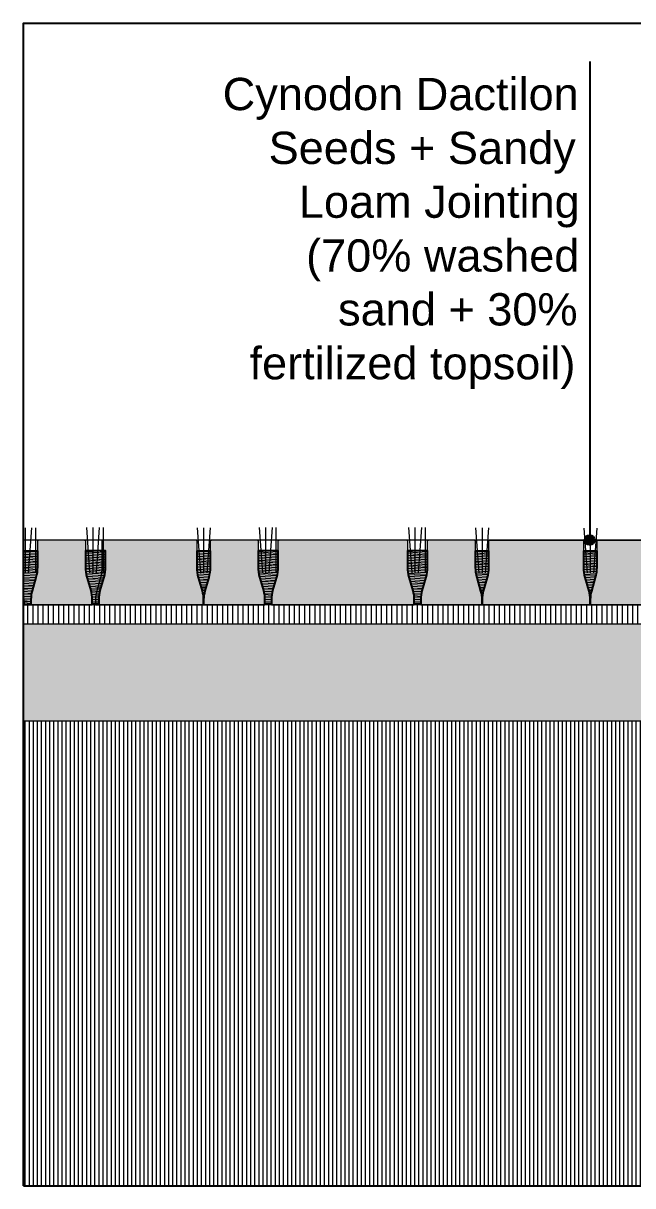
# Model space of a CAD drawing. Header units: metres. Extents: x -325 to 301, y -147 to 149.
# Drawn here: x 211.549 to 212.492, y 125.092 to 126.892 of the extents above; entities that cross this region are included whole.
import ezdxf

# ---------------------------------------------------------------- set-up
doc = ezdxf.new("R2010")
doc.units = ezdxf.units.M
doc.layers.add('-aux', color=50, linetype='Continuous', plot=False)
doc.layers.add('0-TX-1_25', color=7, linetype='Continuous', true_color=0x3f4f7f)
for name, color, linetype, lineweight, true_color in [('03-TR-Paviment_05_Open Joint Precast Pavements', 7, 'Continuous', 5, 0xb3b3b3), ('3- TR terra vegetal', 7, 'Continuous', 0, 0xbea68e), ('3-TR sorra granitica', 7, 'Continuous', 0, 0xf2dac9)]:
    doc.layers.add(name, color=color, linetype=linetype, lineweight=lineweight, true_color=true_color)
for name, color, linetype, lineweight in [('1-CM', 7, 'Continuous', 0), ('1-L-GESPA', 64, 'Continuous', 0), ('2-L-secció', 1, 'Continuous', 0), ('3-TR Seleccionat', 44, 'Continuous', 0), ('3-TR Tot-u', 37, 'Continuous', 0)]:
    doc.layers.add(name, color=color, linetype=linetype, lineweight=lineweight)
doc.styles.get("Standard").update_dxf_attribs({"font": 'arial.ttf'})
pattern_1 = [(356.7506083412253, (221.7420092069575, 119.2865347294645), (0.0001417054676983827, 0.002495980681099989), [])]

# ---------------------------------------------------------------- blocks, each defined once
blk = doc.blocks.new('POINT')
at = {"layer": '0-TX-1_25'}
h = blk.add_hatch(dxfattribs=at)
h.set_pattern_fill('ANGLE', color=256)
h.set_pattern_definition([(0, (-83.74681484067048, -12.72584030761209), (0, 6.985), [5.08, -1.905]), (90, (-83.74681484067048, -12.72584030761209), (-6.985, 4.277078946022131e-16), [5.08, -1.905])])
edge = h.paths.add_edge_path()
edge.add_arc((0, 0), 0.0075, 0, 360)
h = blk.add_hatch(color=256, dxfattribs=at)
h.dxf.hatch_style = 1
edge = h.paths.add_edge_path()
edge.add_arc((0, 0), 0.0075, 0, 360)
blk.add_circle((0, 0), 0.0075, dxfattribs=at)

msp = doc.modelspace()

# ---------------------------------------------------------------- hatches: boundary and pattern name
at = {"layer": '03-TR-Paviment_05_Open Joint Precast Pavements'}
h = msp.add_hatch(color=256, dxfattribs=at)
h.dxf.hatch_style = 1
edge = h.paths.add_edge_path()
edge.add_line((211.6553626250965, 125.9917005643091), (211.6553651783398, 125.9998963432902))
edge.add_arc((211.6069476200008, 125.9999114279452), 0.04841756068889153, 359.9821493056157, 375.981168431997)
edge.add_line((211.6534939503535, 126.0132418185531), (211.6475537727472, 126.0339834060168))
edge.add_arc((211.7024898472264, 126.0497165278136), 0.05714458330114294, 179.9821441981121, 195.9811633243898, ccw=False)
edge.add_line((211.6453452667002, 126.049734336496), (211.6453580792549, 126.0908596107743))
edge.add_line((211.6453580792549, 126.0908596107743), (211.6445608747187, 126.0908598607178))
edge.add_line((211.6445608747187, 126.0908598607178), (211.6445611383668, 126.0917039354995))
edge.add_line((211.6445611383668, 126.0917039354995), (211.5712633470217, 126.0917267738152))
edge.add_line((211.5712633470217, 126.0917267738152), (211.5712630842294, 126.0908826971349))
edge.add_line((211.5712630842294, 126.0908826971349), (211.5704658788374, 126.090882948977))
edge.add_line((211.5704658788374, 126.090882948977), (211.5704530649056, 126.0497576752201))
edge.add_arc((211.5133084688497, 126.0497754803022), 0.05714459882975486, 343.9831286865562, 359.98214781283787, ccw=False)
edge.add_line((211.5682347423594, 126.0340081199094), (211.5622816409422, 126.0132702355))
edge.add_arc((211.6088196520975, 125.9999108454202), 0.04841755658435486, 163.9831303516005, 179.9821494779868)
edge.add_line((211.5604020978629, 125.9999259299282), (211.5603995437639, 125.9917301528456))
edge.add_line((211.5603995437639, 125.9917301528456), (211.6553626250965, 125.9917005643091))
h = msp.add_hatch(color=256, dxfattribs=at)
h.dxf.hatch_style = 1
edge = h.paths.add_edge_path()
edge.add_line((211.8278537780298, 125.9916468197025), (211.8278563316916, 125.9998425975018))
edge.add_arc((211.779438768489, 125.9998576881422), 0.04841756555430779, 359.9821422244315, 375.981161350826)
edge.add_line((211.8259851051666, 126.013188074337), (211.8200449279694, 126.0339296603862))
edge.add_arc((211.8749810104404, 126.0496627863427), 0.0571445921292458, 179.982146001647, 195.9811651279327, ccw=False)
edge.add_line((211.8178364210855, 126.0496805932291), (211.817849233556, 126.0908058654137))
edge.add_line((211.817849233556, 126.0908058654137), (211.8170520275865, 126.0908061144828))
edge.add_line((211.8170520275865, 126.0908061144828), (211.8170522922025, 126.0916501901576))
edge.add_line((211.8170522922025, 126.0916501901576), (211.6712264271465, 126.09169562828))
edge.add_line((211.6712264271465, 126.09169562828), (211.6712261661405, 126.0908515496637))
edge.add_line((211.6712261661405, 126.0908515496637), (211.6704289593901, 126.0908518024925))
edge.add_line((211.6704289593901, 126.0908518024925), (211.6704161472633, 126.0497265272649))
edge.add_arc((211.6132715618624, 126.0497443350914), 0.05714458817556748, 343.9831259315695, 359.982145057848, ccw=False)
edge.add_line((211.6681978243734, 126.0339769749972), (211.6622447228813, 126.0132390887267))
edge.add_arc((211.7087827243847, 125.9998796970004), 0.04841754776142099, 163.983125327289, 179.9821444536792)
edge.add_line((211.6603651789744, 125.9998947857514), (211.6603626243821, 125.9916990079896))
edge.add_line((211.6603626243821, 125.9916990079896), (211.8278537780298, 125.9916468197025))
h = msp.add_hatch(color=256, dxfattribs=at)
h.dxf.hatch_style = 1
edge = h.paths.add_edge_path()
edge.add_line((211.9228168595096, 125.9916172232374), (211.9228194127529, 125.9998130022186))
edge.add_arc((211.874401854414, 125.9998280868737), 0.04841756068874946, 359.9821493054811, 375.9811684318723)
edge.add_line((211.9209481847666, 126.0131584774815), (211.9150080071603, 126.0339000649452))
edge.add_arc((211.9699440816395, 126.0496331867419), 0.05714458330111562, 179.982144198112, 195.9811633243977, ccw=False)
edge.add_line((211.9127995011134, 126.0496509954243), (211.912812313668, 126.0907762697027))
edge.add_line((211.912812313668, 126.0907762697027), (211.9120151091318, 126.0907765196462))
edge.add_line((211.9120151091318, 126.0907765196462), (211.9120153727799, 126.0916205944279))
edge.add_line((211.9120153727799, 126.0916205944279), (211.8387175814348, 126.0916434327435))
edge.add_line((211.8387175814348, 126.0916434327435), (211.8387173186425, 126.0907993560633))
edge.add_line((211.8387173186425, 126.0907993560633), (211.8379201132505, 126.0907996079054))
edge.add_line((211.8379201132505, 126.0907996079054), (211.8379072993187, 126.0496743341484))
edge.add_arc((211.7807627032627, 126.0496921392306), 0.057144598829897, 343.9831286864781, 359.9821478127524, ccw=False)
edge.add_line((211.8356889767725, 126.0339247788377), (211.8297358753553, 126.0131868944283))
edge.add_arc((211.8762738865106, 125.9998275043485), 0.04841755658435486, 163.9831303516005, 179.9821494779868)
edge.add_line((211.827856332276, 125.9998425888566), (211.827853778177, 125.9916468117739))
edge.add_line((211.827853778177, 125.9916468117739), (211.9228168595096, 125.9916172232374))
h = msp.add_hatch(color=256, dxfattribs=at)
h.dxf.hatch_style = 1
edge = h.paths.add_edge_path()
edge.add_line((212.1540535866548, 125.9915451629546), (212.1540561422338, 125.9997409420749))
edge.add_arc((212.1056385883094, 125.9997560276279), 0.0484175562745127, 359.9821482411747, 375.9811673675684)
edge.add_line((212.152184914666, 126.0130864161558), (212.1462447347333, 126.0338280037131))
edge.add_arc((212.2011808157056, 126.0495611278388), 0.05714459018448236, 179.982144650628, 195.9811637769137, ccw=False)
edge.add_line((212.1440362282959, 126.0495789360721), (212.1440490426649, 126.0907042091123))
edge.add_line((212.1440490426649, 126.0907042091123), (212.143251837626, 126.090704458144))
edge.add_line((212.143251837626, 126.090704458144), (212.1432521013396, 126.0915485345542))
edge.add_line((212.1432521013396, 126.0915485345542), (211.9436806604054, 126.0916107199546))
edge.add_line((211.9436806604054, 126.0916107199546), (211.9436803993901, 126.0907666411057))
edge.add_line((211.9436803993901, 126.0907666411057), (211.9428831925649, 126.0907668920734))
edge.add_line((211.9428831925649, 126.0907668920734), (211.942870379545, 126.0496416178137))
edge.add_arc((211.8857257928115, 126.0496594221445), 0.05714458950708686, 343.98312943690286, 359.9821485631842, ccw=False)
edge.add_line((211.9406520575669, 126.0338920650434), (211.9346989547444, 126.0131541804575))
edge.add_arc((211.9812369626076, 125.9997947909762), 0.04841755325482445, 163.9831299573713, 179.9821490837537)
edge.add_line((211.9328194117027, 125.9998098758163), (211.9328168580128, 125.9916140973191))
edge.add_line((211.9328168580128, 125.9916140973191), (212.1540535866548, 125.9915451629546))
h = msp.add_hatch(color=256, dxfattribs=at)
h.dxf.hatch_style = 1
edge = h.paths.add_edge_path()
edge.add_line((212.2590166645944, 125.9915124592949), (212.259019219652, 125.999708237038))
edge.add_arc((212.2106016563004, 125.9997233175028), 0.04841756570020921, 359.9821542659918, 375.9811733923847)
edge.add_line((212.2571479903166, 126.0130537135202), (212.2512078135848, 126.0337952995507))
edge.add_arc((212.3061438930584, 126.0495284218456), 0.05714458823963696, 179.9821432996373, 195.9811624259182, ccw=False)
edge.add_line((212.248999307594, 126.0495462314257), (212.2490121209763, 126.0906715031075))
edge.add_line((212.2490121209763, 126.0906715031075), (212.2482149154814, 126.0906717523905))
edge.add_line((212.2482149154814, 126.0906717523905), (212.2482151787391, 126.0915158290521))
edge.add_line((212.2482151787391, 126.0915158290521), (212.1749173887992, 126.0915386675442))
edge.add_line((212.1749173887992, 126.0915386675442), (212.174917124611, 126.0906945909201))
edge.add_line((212.174917124611, 126.0906945909201), (212.1741199192004, 126.0906948422969))
edge.add_line((212.1741199192004, 126.0906948422969), (212.1741071070736, 126.0495695670693))
edge.add_arc((212.1169625255025, 126.0495873786406), 0.05714458434693787, 343.9831221755841, 359.98214130187034, ccw=False)
edge.add_line((212.1718887832998, 126.0338200160023), (212.165935682245, 126.0130821290151))
edge.add_arc((212.2124736867414, 125.9997227350443), 0.04841755125746953, 163.9831237516458, 179.9821428780356)
edge.add_line((212.1640561378354, 125.9997378251279), (212.1640535860348, 125.9915420472539))
edge.add_line((212.1640535860348, 125.9915420472539), (212.2590166645944, 125.9915124592949))
h = msp.add_hatch(color=256, dxfattribs=at)
h.dxf.hatch_style = 1
edge = h.paths.add_edge_path()
edge.add_line((212.4265078182328, 125.9914602707751), (212.4265103719226, 125.9996560492723))
edge.add_arc((212.3780928111891, 125.9996711394639), 0.04841756308506046, 359.9821427545574, 375.9811618809488)
edge.add_line((212.4246391453696, 126.0130015254096), (212.4186989677071, 126.0337431114775))
edge.add_arc((212.473635052009, 126.0494762359355), 0.05714459347681695, 179.9821440517398, 195.98116317802, ccw=False)
edge.add_line((212.4164904613072, 126.0494940447671), (212.416503273303, 126.0906193167377))
edge.add_line((212.416503273303, 126.0906193167377), (212.4157060677801, 126.0906195653228))
edge.add_line((212.4157060677801, 126.0906195653228), (212.4157063319496, 126.0914636414816))
edge.add_line((212.4157063319496, 126.0914636414816), (212.2698804668842, 126.0915090793713))
edge.add_line((212.2698804668842, 126.0915090793713), (212.2698802054315, 126.090665001239))
edge.add_line((212.2698802054315, 126.090665001239), (212.2690830000677, 126.090665253779))
edge.add_line((212.2690830000677, 126.090665253779), (212.2690701870197, 126.0495399788215))
edge.add_arc((212.2119256009526, 126.0495577849001), 0.0571445888412845, 343.9831276842831, 359.9821468105588, ccw=False)
edge.add_line((212.2668518645857, 126.0337904263025), (212.2608987630936, 126.013052540032))
edge.add_arc((212.3074367645971, 125.9996931483057), 0.04841754776144831, 163.9831253272982, 179.9821444536792)
edge.add_line((212.2590192191867, 125.9997082370567), (212.2590166645944, 125.9915124592949))
edge.add_line((212.2590166645944, 125.9915124592949), (212.4265078182328, 125.9914602707751))
h = msp.add_hatch(color=256, dxfattribs=at)
h.dxf.hatch_style = 1
edge = h.paths.add_edge_path()
edge.add_line((212.521470899266, 125.991430674794), (212.5214734529652, 125.9996264535238))
edge.add_arc((212.4730558960477, 125.9996415413214), 0.04841755926835901, 359.9821455861866, 375.9811647125806)
edge.add_line((212.5196022259001, 126.0129719285167), (212.513662047382, 126.0337135164831))
edge.add_arc((212.5685981225276, 126.0494466400276), 0.05714458442293398, 179.9821456988248, 195.9811648251079, ccw=False)
edge.add_line((212.5114535408791, 126.0494644472136), (212.5114663538803, 126.0905897210079))
edge.add_line((212.5114663538803, 126.0905897210079), (212.5106691498, 126.0905899707001))
edge.add_line((212.5106691498, 126.0905899707001), (212.5106694129922, 126.0914340457332))
edge.add_line((212.5106694129922, 126.0914340457332), (212.4373716211725, 126.0914568838348))
edge.add_line((212.4373716211725, 126.0914568838348), (212.4373713588454, 126.0906128071359))
edge.add_line((212.4373713588454, 126.0906128071359), (212.4365741534442, 126.0906130587453))
edge.add_line((212.4365741534442, 126.0906130587453), (212.4365613385911, 126.0494877852585))
edge.add_arc((212.3794167438659, 126.0495055854292), 0.05714459749754887, 343.9831336104306, 359.982152736715, ccw=False)
edge.add_line((212.4343430174501, 126.0337382301243), (212.4283899151117, 126.0130003459849))
edge.add_arc((212.474927926267, 125.9996409559052), 0.04841755658435486, 163.9831303516005, 179.9821494779868)
edge.add_line((212.4265103720325, 125.9996560404132), (212.42650781838, 125.9914602628466))
edge.add_line((212.42650781838, 125.9914602628466), (212.521470899266, 125.991430674794))
at = {"layer": '3- TR terra vegetal'}
h = msp.add_hatch(dxfattribs=at)
h.set_pattern_fill('_USER', color=256, scale=0.002499999999999998, angle=-38.89586389563746, style=0, pattern_type=0)
h.set_pattern_definition(pattern_1)
edge = h.paths.add_edge_path()
edge.add_line((211.5603995437639, 125.9917301528456), (211.5503995461704, 125.9917276216866))
edge.add_line((211.5503995461704, 125.9917276216866), (211.5503974710543, 125.9999234007102))
edge.add_arc((211.5019799166532, 125.9999111529722), 0.04841755595012513, 0.01449357967912636, 16.0135127058265)
edge.add_line((211.5485187098417, 126.013267816206), (211.5489255485531, 126.0340134538325))
edge.add_line((211.5489255485531, 126.0340134538325), (211.5489397154882, 126.0497302402483))
edge.add_line((211.5489397154882, 126.0497302402483), (211.5491008976727, 126.0752336353804))
edge.add_line((211.5491008976727, 126.0752336353804), (211.5704138327641, 126.075325956847))
edge.add_line((211.5704138327641, 126.075325956847), (211.5704203002244, 126.049763338806))
edge.add_arc((211.5132757086757, 126.0497488790804), 0.05714459337810418, -15.984521144846212, 0.014497981466092824, ccw=False)
edge.add_line((211.568210870708, 126.0340125350059), (211.5622694785999, 126.0132712940674))
edge.add_arc((211.608815017818, 125.9999381809124), 0.04841754978837442, 164.0154765505129, 180.0144956767295)
edge.add_line((211.5603974695792, 125.9999259314038), (211.5603995437639, 125.9917301528456))
edge.add_line((211.5603995437639, 125.9917301528456), (211.5503995461704, 125.9917276216866))
h = msp.add_hatch(dxfattribs=at)
h.set_pattern_fill('_USER', color=256, scale=0.002499999999999998, angle=-38.89586389563746, style=0, pattern_type=0)
h.set_pattern_definition(pattern_1)
edge = h.paths.add_edge_path()
edge.add_line((211.5603995437639, 125.9917301528456), (211.5491180201362, 125.9921609921028))
edge.add_line((211.5491180201362, 125.9921609921028), (211.5491180201362, 125.9999234007102))
edge.add_arc((211.5292639507025, 126.0057174012569), 0.02068222704192823, 343.7312043896358, 381.4117547659348)
edge.add_line((211.5485187098417, 126.013267816206), (211.5489397154882, 126.0497302402483))
edge.add_line((211.5489397154882, 126.0497302402483), (211.5491008976727, 126.0752336353804))
edge.add_line((211.5491008976727, 126.0752336353804), (211.5704138327641, 126.075325956847))
edge.add_line((211.5704138327641, 126.075325956847), (211.5704203002244, 126.049763338806))
edge.add_arc((211.5132757086757, 126.0497488790804), 0.05714459337810418, -15.984521144846212, 0.014497981466092824, ccw=False)
edge.add_line((211.568210870708, 126.0340125350059), (211.5622694785999, 126.0132712940674))
edge.add_arc((211.608815017818, 125.9999381809124), 0.04841754978837442, 164.0154765505129, 180.0144956767295)
edge.add_line((211.5603974695792, 125.9999259314038), (211.5603995437639, 125.9917301528456))
edge.add_line((211.5603995437639, 125.9917301528456), (211.5491180201362, 125.9921609921028))
h = msp.add_hatch(dxfattribs=at)
h.set_pattern_fill('_USER', color=256, scale=0.002499999999999998, angle=-38.89586389563746, style=0, pattern_type=0)
h.set_pattern_definition([(356.7506083412253, (221.8469724386516, 119.2869893869847), (0.0001417054676983827, 0.002495980681099989), [])])
edge = h.paths.add_edge_path()
edge.add_line((211.665362775458, 125.9921848103658), (211.6553627778645, 125.9921822792068))
edge.add_line((211.6553627778645, 125.9921822792068), (211.6553607027483, 126.0003780582304))
edge.add_arc((211.6069431483472, 126.0003658104924), 0.0484175559502104, 0.0144935796959175, 16.01351270581482)
edge.add_line((211.6534819415358, 126.0137224737261), (211.6475300551054, 126.0344607058593))
edge.add_arc((211.7024572434825, 126.0502248471508), 0.05714459006476521, 180.0144967651326, 196.0135158913585, ccw=False)
edge.add_line((211.6453126552468, 126.0502103886392), (211.6453061868552, 126.07577300668))
edge.add_line((211.6453061868552, 126.07577300668), (211.6753770644582, 126.0757806143671))
edge.add_line((211.6753770644582, 126.0757806143671), (211.6753835319184, 126.0502179963262))
edge.add_arc((211.6182389403698, 126.0502035366006), 0.05714459337810418, -15.984521144846212, 0.014497981466092824, ccw=False)
edge.add_line((211.6731741024021, 126.0344671925261), (211.6672327102939, 126.0137259515875))
edge.add_arc((211.7137782495121, 126.0003928384326), 0.04841754978837442, 164.0154765505129, 180.0144956767295)
edge.add_line((211.6653607012732, 126.000380588924), (211.665362775458, 125.9921848103658))
edge.add_line((211.665362775458, 125.9921848103658), (211.6553627778645, 125.9921822792068))
h = msp.add_hatch(dxfattribs=at)
h.set_pattern_fill('_USER', color=256, scale=0.002499999999999998, angle=-38.89586389563746, style=0, pattern_type=0)
h.set_pattern_definition([(356.7506083412253, (221.9145003591175, 119.2864270483093), (0.0001417054676983827, 0.002495980681099989), [])])
edge = h.paths.add_edge_path()
edge.add_line((211.827853778255, 125.991646503709), (211.8278517036048, 125.9998422818014))
edge.add_arc((211.7794341527498, 125.9998300352553), 0.04841755240378916, 0.01449217020883599, 16.01351129631849)
edge.add_line((211.8259729428581, 126.0131866963659), (211.8200210559618, 126.0339249294303))
edge.add_arc((211.874948244339, 126.049689070722), 0.05714459006487865, 180.0144967653321, 196.0135158915483, ccw=False)
edge.add_line((211.8178036561032, 126.0496746122102), (211.8177971886443, 126.0752372251289))
edge.add_line((211.8177971886443, 126.0752372251289), (211.8378680677224, 126.0752423016569))
edge.add_line((211.8378680677224, 126.0752423016569), (211.8378745333184, 126.0496796901347))
edge.add_arc((211.7807299420031, 126.0496652287523), 0.05714459314515279, -15.984519483580698, 0.01449964273808746, ccw=False)
edge.add_line((211.8356651042677, 126.0339288863347), (211.8297237116943, 126.0131876435334))
edge.add_arc((211.8762692461745, 125.9998545327326), 0.04841754458528921, 164.0154776846853, 180.014496810907)
edge.add_line((211.827851703139, 125.9998422822669), (211.8278537777895, 125.9916465032432))
h = msp.add_hatch(dxfattribs=at)
h.set_pattern_fill('_USER', color=256, scale=0.002499999999999998, angle=-38.89586389563746, style=0, pattern_type=0)
h.set_pattern_definition([(356.7506083412253, (222.1144266730647, 119.2869060459131), (0.0001417054676983827, 0.002495980681099989), [])])
edge = h.paths.add_edge_path()
edge.add_line((211.9328170098711, 125.9921014692941), (211.9228170122776, 125.9920989381351))
edge.add_line((211.9228170122776, 125.9920989381351), (211.9228149371614, 126.0002947171588))
edge.add_arc((211.8743973827603, 126.0002824694207), 0.0484175559502104, 0.0144935796959175, 16.01351270581482)
edge.add_line((211.9209361759489, 126.0136391326545), (211.9149842895185, 126.0343773647877))
edge.add_arc((211.9699114778956, 126.0501415060792), 0.05714459006476521, 180.0144967651326, 196.0135158913585, ccw=False)
edge.add_line((211.9127668896599, 126.0501270475676), (211.9127604212683, 126.0756896656083))
edge.add_line((211.9127604212683, 126.0756896656083), (211.9428312988713, 126.0756972732955))
edge.add_line((211.9428312988713, 126.0756972732955), (211.9428377663315, 126.0501346552545))
edge.add_arc((211.8856931747829, 126.050120195529), 0.05714459337810418, -15.984521144846212, 0.014497981466092824, ccw=False)
edge.add_line((211.9406283368152, 126.0343838514544), (211.934686944707, 126.0136426105159))
edge.add_arc((211.9812324839252, 126.0003094973609), 0.04841754978837442, 164.0154765505129, 180.0144956767295)
edge.add_line((211.9328149356863, 126.0002972478523), (211.9328170098711, 125.9921014692941))
edge.add_line((211.9328170098711, 125.9921014692941), (211.9228170122776, 125.9920989381351))
h = msp.add_hatch(dxfattribs=at)
h.set_pattern_fill('_USER', color=256, scale=0.002499999999999998, angle=-38.89586389563746, style=0, pattern_type=0)
h.set_pattern_definition([(356.7506083412253, (222.3456634020616, 119.2868339853227), (0.0001417054676983827, 0.002495980681099989), [])])
edge = h.paths.add_edge_path()
edge.add_line((212.164053738868, 125.9920294087038), (212.1540537412745, 125.9920268775448))
edge.add_line((212.1540537412745, 125.9920268775448), (212.1540516661583, 126.0002226565684))
edge.add_arc((212.1056341117572, 126.0002104088304), 0.0484175559502104, 0.0144935796959175, 16.01351270581482)
edge.add_line((212.1521729049458, 126.0135670720642), (212.1462210185154, 126.0343053041974))
edge.add_arc((212.2011482068925, 126.0500694454888), 0.05714459006476521, 180.0144967651326, 196.0135158913585, ccw=False)
edge.add_line((212.1440036186568, 126.0500549869772), (212.1439971502652, 126.075617605018))
edge.add_line((212.1439971502652, 126.075617605018), (212.1740680278682, 126.0756252127052))
edge.add_line((212.1740680278682, 126.0756252127052), (212.1740744953285, 126.0500625946642))
edge.add_arc((212.1169299037798, 126.0500481349386), 0.05714459337810418, -15.984521144846212, 0.014497981466092824, ccw=False)
edge.add_line((212.1718650658121, 126.0343117908641), (212.165923673704, 126.0135705499256))
edge.add_arc((212.2124692129221, 126.0002374367706), 0.04841754978837442, 164.0154765505129, 180.0144956767295)
edge.add_line((212.1640516646833, 126.000225187262), (212.164053738868, 125.9920294087038))
edge.add_line((212.164053738868, 125.9920294087038), (212.1540537412745, 125.9920268775448))
h = msp.add_hatch(dxfattribs=at)
h.set_pattern_fill('_USER', color=256, scale=0.002499999999999998, angle=-38.89586389563746, style=0, pattern_type=0)
h.set_pattern_definition([(356.7506083412253, (222.3456632455348, 119.2862926958302), (0.0001417054676983827, 0.002495980681099989), [])])
edge = h.paths.add_edge_path()
edge.add_line((212.2590166646724, 125.9915121512299), (212.2590145900221, 125.9997079293223))
edge.add_arc((212.2105970391671, 125.9996956827763), 0.04841755240378916, 0.01449217020883599, 16.01351129631849)
edge.add_line((212.2571358292755, 126.0130523438868), (212.2511839423792, 126.0337905769512))
edge.add_arc((212.3061111307563, 126.0495547182429), 0.05714459006487865, 180.0144967653321, 196.0135158915483, ccw=False)
edge.add_line((212.2489665425206, 126.0495402597311), (212.2489600750616, 126.0751028726498))
edge.add_line((212.2489600750616, 126.0751028726498), (212.2690309541398, 126.0751079491778))
edge.add_line((212.2690309541398, 126.0751079491778), (212.2690374197357, 126.0495453376556))
edge.add_arc((212.2118928284204, 126.0495308762732), 0.05714459314515279, -15.984519483580698, 0.01449964273808746, ccw=False)
edge.add_line((212.266827990685, 126.0337945338556), (212.2608865981117, 126.0130532910543))
edge.add_arc((212.3074321325918, 125.9997201802535), 0.04841754458528921, 164.0154776846853, 180.014496810907)
edge.add_line((212.2590145895563, 125.9997079297879), (212.2590166642069, 125.9915121507641))
h = msp.add_hatch(dxfattribs=at)
h.set_pattern_fill('_USER', color=256, scale=0.002499999999999998, angle=-38.89586389563746, style=0, pattern_type=0)
h.set_pattern_definition([(356.7506083412253, (222.5131543993204, 119.2862404993819), (0.0001417054676983827, 0.002495980681099989), [])])
edge = h.paths.add_edge_path()
edge.add_line((212.426507818458, 125.9914599547816), (212.4265057438077, 125.999655732874))
edge.add_arc((212.3780881929527, 125.999643486328), 0.04841755240378916, 0.01449217020883599, 16.01351129631849)
edge.add_line((212.4246269830611, 126.0130001474385), (212.4186750961648, 126.033738380503))
edge.add_arc((212.473602284542, 126.0495025217946), 0.05714459006487865, 180.0144967653321, 196.0135158915483, ccw=False)
edge.add_line((212.4164576963062, 126.0494880632829), (212.4164512288473, 126.0750506762015))
edge.add_line((212.4164512288473, 126.0750506762015), (212.4365221079254, 126.0750557527295))
edge.add_line((212.4365221079254, 126.0750557527295), (212.4365285735213, 126.0494931412073))
edge.add_arc((212.379383982206, 126.0494786798249), 0.05714459314515279, -15.984519483580698, 0.01449964273808746, ccw=False)
edge.add_line((212.4343191444707, 126.0337423374073), (212.4283777518973, 126.0130010946061))
edge.add_arc((212.4749232863774, 125.9996679838053), 0.04841754458528921, 164.0154776846853, 180.014496810907)
edge.add_line((212.4265057433419, 125.9996557333396), (212.4265078179925, 125.9914599543159))
at = {"layer": '3-TR Seleccionat'}
h = msp.add_hatch(dxfattribs=at)
h.set_pattern_fill('ANSI31', color=256, scale=0.002, angle=225, style=0)
h.set_pattern_definition([(270, (40, -4.959445220943991), (0.00635, -1.301042606982605e-18), [])])
h.paths.add_polyline_path([(211.5491180208817, 125.0921609921028), (214.5491180208816, 125.0921609921028), (214.5491180214184, 125.8121609824867), (211.5491180214184, 125.8121609824867)])
at = {"layer": '3-TR sorra granitica'}
h = msp.add_hatch(dxfattribs=at)
h.set_pattern_fill('ANSI31', color=256, scale=0.0025, angle=45, style=0)
h.set_pattern_definition([(90, (68.07752234721556, 216.8941087396815), (-0.0079375, 0), [])])
h.paths.add_polyline_path([(211.5491180194952, 125.9921609921029), (214.5491180201362, 125.9921609921029), (214.5491180201362, 125.9621609921028), (211.5491180194952, 125.9621609921028)])
at = {"layer": '3-TR Tot-u'}
h = msp.add_hatch(dxfattribs=at)
h.set_pattern_fill('EARTH', color=256, scale=0.005, style=0)
h.set_pattern_definition([(0, (0, 0), (0.03175, 0.03175), [0.03175, -0.03175]), (0, (0, 0.01190625), (0.03175, 0.03175), [0.03175, -0.03175]), (0, (0, 0.0238125), (0.03175, 0.03175), [0.03175, -0.03175]), (90, (0.00396875, 0.02778125), (-0.03175, 0.03175), [0.03175, -0.03175]), (90, (0.015875, 0.02778125), (-0.03175, 0.03175), [0.03175, -0.03175]), (90, (0.02778125, 0.02778125), (-0.03175, 0.03175), [0.03175, -0.03175])])
h.paths.add_polyline_path([(214.5491180201362, 125.9621609837866), (211.5491180193036, 125.9621609921028), (211.5491180183412, 125.8121609921029), (211.5620975687223, 125.8121609920196), (214.5491180201362, 125.8121609921028)])

# ---------------------------------------------------------------- linework, layer by layer
at = {"layer": '-aux'}
for points in [[(211.5491180201362, 125.0921609921028), (211.5491180201362, 126.8921609921028), (214.5491180201362, 126.8921609921028), (214.5491180201362, 125.0921609921028)], [(211.5491180201362, 125.0921609921028), (214.5491180201362, 125.0921609921028)]]:
    msp.add_lwpolyline(points, dxfattribs=at)
for points in [[(211.5603995437639, 125.9917301528456), (211.5503995461704, 125.9917276216866), (211.5491180201362, 125.9999234007102, -0.00495568039640759), (211.5491017395192, 126.0753205650609, 0.05760089476483813)], [(211.5491180201362, 126.0753205691798), (211.5704138327641, 126.075325956847), (211.5704203002244, 126.049763338806, -0.0699225111484148), (211.568210870708, 126.0340125350059), (211.5622694785999, 126.0132712940674, 0.06992251114798485), (211.5603974695792, 125.9999259314038), (211.5603995437639, 125.9917301528456), (211.5503995461704, 125.9917276216866)], [(211.665362775458, 125.9921848103658), (211.6553627778645, 125.9921822792068), (211.6553607027483, 126.0003780582304, 0.06992251114754273), (211.6534819415358, 126.0137224737261), (211.6475300551054, 126.0344607058593, -0.06992251114800961), (211.6453126552468, 126.0502103886392), (211.6453061868552, 126.07577300668), (211.6753770644582, 126.0757806143671), (211.6753835319184, 126.0502179963262, -0.0699225111484148), (211.6731741024021, 126.0344671925261), (211.6672327102939, 126.0137259515875, 0.06992251114798485), (211.6653607012732, 126.000380588924), (211.665362775458, 125.9921848103658), (211.6553627778645, 125.9921822792068)], [(211.8278537777895, 125.9916465032432), (211.827853778255, 125.991646503709), (211.8278517036048, 125.9998422818014, 0.06992251114754273), (211.8259729428581, 126.0131866963659), (211.8200210559618, 126.0339249294303, -0.06992251114800961), (211.8178036561032, 126.0496746122102), (211.8177971886443, 126.0752372251289), (211.8378680677224, 126.0752423016569), (211.8378745333184, 126.0496796901347, -0.0699225111484148), (211.8356651042677, 126.0339288863347), (211.8297237116943, 126.0131876435334, 0.06992251114798485), (211.827851703139, 125.9998422822669), (211.8278537777895, 125.9916465032432), (211.827853778255, 125.991646503709)], [(211.9328170098711, 125.9921014692941), (211.9228170122776, 125.9920989381351), (211.9228149371614, 126.0002947171588, 0.06992251114754273), (211.9209361759489, 126.0136391326545), (211.9149842895185, 126.0343773647877, -0.06992251114800961), (211.9127668896599, 126.0501270475676), (211.9127604212683, 126.0756896656083), (211.9428312988713, 126.0756972732955), (211.9428377663315, 126.0501346552545, -0.0699225111484148), (211.9406283368152, 126.0343838514544), (211.934686944707, 126.0136426105159, 0.06992251114798485), (211.9328149356863, 126.0002972478523), (211.9328170098711, 125.9921014692941), (211.9228170122776, 125.9920989381351)], [(212.164053738868, 125.9920294087038), (212.1540537412745, 125.9920268775448), (212.1540516661583, 126.0002226565684, 0.06992251114754273), (212.1521729049458, 126.0135670720642), (212.1462210185154, 126.0343053041974, -0.06992251114800961), (212.1440036186568, 126.0500549869772), (212.1439971502652, 126.075617605018), (212.1740680278682, 126.0756252127052), (212.1740744953285, 126.0500625946642, -0.0699225111484148), (212.1718650658121, 126.0343117908641), (212.165923673704, 126.0135705499256, 0.06992251114798485), (212.1640516646833, 126.000225187262), (212.164053738868, 125.9920294087038), (212.1540537412745, 125.9920268775448)], [(212.2590166642069, 125.9915121507641), (212.2590166646724, 125.9915121512299), (212.2590145900221, 125.9997079293223, 0.06992251114754273), (212.2571358292755, 126.0130523438868), (212.2511839423792, 126.0337905769512, -0.06992251114800961), (212.2489665425206, 126.0495402597311), (212.2489600750616, 126.0751028726498), (212.2690309541398, 126.0751079491778), (212.2690374197357, 126.0495453376556, -0.0699225111484148), (212.266827990685, 126.0337945338556), (212.2608865981117, 126.0130532910543, 0.06992251114798485), (212.2590145895563, 125.9997079297879), (212.2590166642069, 125.9915121507641), (212.2590166646724, 125.9915121512299)], [(212.4265078179925, 125.9914599543159), (212.426507818458, 125.9914599547816), (212.4265057438077, 125.999655732874, 0.06992251114754273), (212.4246269830611, 126.0130001474385), (212.4186750961648, 126.033738380503, -0.06992251114800961), (212.4164576963062, 126.0494880632829), (212.4164512288473, 126.0750506762015), (212.4365221079254, 126.0750557527295), (212.4365285735213, 126.0494931412073, -0.0699225111484148), (212.4343191444707, 126.0337423374073), (212.4283777518973, 126.0130010946061, 0.06992251114798485), (212.4265057433419, 125.9996557333396), (212.4265078179925, 125.9914599543159), (212.426507818458, 125.9914599547816)]]:
    msp.add_lwpolyline(points, format="xyb", dxfattribs=at)
at = {"layer": '0-TX-1_25'}
msp.add_lwpolyline([(212.4258435174951, 126.8329072480238), (212.4258435174956, 126.0921610042128)], dxfattribs=at)
at = {"layer": '1-CM'}
for points in [[(211.5491180201362, 126.0921609921028), (214.5491180201362, 126.0921609921028)], [(211.5491180201362, 126.0921609921028), (212.8491180210639, 126.0921609837689)], [(211.5491180201362, 125.9921609921028), (214.5491180201362, 125.9921609921028)], [(211.5491180194952, 125.9921609921029), (212.8491180204228, 125.9921609837689)], [(211.5491180201362, 125.9621609921028), (214.5491180201362, 125.9621609921028)], [(211.5491180193029, 125.9621609921028), (212.8463582907268, 125.9621609837866)], [(211.5491180201362, 125.8121609921028), (214.5491180201362, 125.8121609921028)], [(211.5491180183412, 125.8121609921029), (213.1718315451392, 125.8121609817001)]]:
    msp.add_lwpolyline(points, dxfattribs=at)
for points in [[(211.6553626250965, 125.9917005643091), (211.6553651783398, 125.9998963432902, 0.06992251114875708), (211.6534939503535, 126.0132418185531), (211.6475537727472, 126.0339834060168, -0.0699225111482901), (211.6453452667002, 126.049734336496), (211.6453580792549, 126.0908596107743), (211.6445608747187, 126.0908598607178), (211.6445611383668, 126.0917039354995), (211.5712633470217, 126.0917267738152), (211.5712630842294, 126.0908826971349), (211.5704658788374, 126.090882948977), (211.5704530649056, 126.0497576752201, -0.0699225111482901), (211.5682347423594, 126.0340081199094), (211.5622816409422, 126.0132702355, 0.06992251114875708), (211.5604020978629, 125.9999259299282), (211.5603995437639, 125.9917301528456)], [(211.8278537780298, 125.9916468197025), (211.8278563316916, 125.9998425975018, 0.06992251114875708), (211.8259851051666, 126.013188074337), (211.8200449279694, 126.0339296603862, -0.0699225111482901), (211.8178364210855, 126.0496805932291), (211.817849233556, 126.0908058654137), (211.8170520275865, 126.0908061144828), (211.8170522922025, 126.0916501901576), (211.6712264271465, 126.09169562828), (211.6712261661405, 126.0908515496637), (211.6704289593901, 126.0908518024925), (211.6704161472633, 126.0497265272649, -0.0699225111482901), (211.6681978243734, 126.0339769749972), (211.6622447228813, 126.0132390887267, 0.06992251114875708), (211.6603651789744, 125.9998947857514), (211.6603626243821, 125.9916990079896)], [(211.9228168595096, 125.9916172232374), (211.9228194127529, 125.9998130022186, 0.06992251114875708), (211.9209481847666, 126.0131584774815), (211.9150080071603, 126.0339000649452, -0.0699225111482901), (211.9127995011134, 126.0496509954243), (211.912812313668, 126.0907762697027), (211.9120151091318, 126.0907765196462), (211.9120153727799, 126.0916205944279), (211.8387175814348, 126.0916434327435), (211.8387173186425, 126.0907993560633), (211.8379201132505, 126.0907996079054), (211.8379072993187, 126.0496743341484, -0.0699225111482901), (211.8356889767725, 126.0339247788377), (211.8297358753553, 126.0131868944283, 0.06992251114875708), (211.827856332276, 125.9998425888566), (211.827853778177, 125.9916468117739)], [(212.1540535866548, 125.9915451629546), (212.1540561422338, 125.9997409420749, 0.06992251114875708), (212.152184914666, 126.0130864161558), (212.1462447347333, 126.0338280037131, -0.0699225111482901), (212.1440362282959, 126.0495789360721), (212.1440490426649, 126.0907042091123), (212.143251837626, 126.090704458144), (212.1432521013396, 126.0915485345542), (211.9436806604054, 126.0916107199546), (211.9436803993901, 126.0907666411057), (211.9428831925649, 126.0907668920734), (211.942870379545, 126.0496416178137, -0.0699225111482901), (211.9406520575669, 126.0338920650434), (211.9346989547444, 126.0131541804575, 0.06992251114875708), (211.9328194117027, 125.9998098758163), (211.9328168580128, 125.9916140973191)], [(212.2590166645944, 125.9915124592949), (212.259019219652, 125.999708237038, 0.06992251114875708), (212.2571479903166, 126.0130537135202), (212.2512078135848, 126.0337952995507, -0.0699225111482901), (212.248999307594, 126.0495462314257), (212.2490121209763, 126.0906715031075), (212.2482149154814, 126.0906717523905), (212.2482151787391, 126.0915158290521), (212.1749173887992, 126.0915386675442), (212.174917124611, 126.0906945909201), (212.1741199192004, 126.0906948422969), (212.1741071070736, 126.0495695670693, -0.0699225111482901), (212.1718887832998, 126.0338200160023), (212.165935682245, 126.0130821290151, 0.06992251114875708), (212.1640561378354, 125.9997378251279), (212.1640535860348, 125.9915420472539)], [(212.4265078182328, 125.9914602707751), (212.4265103719226, 125.9996560492723, 0.06992251114875708), (212.4246391453696, 126.0130015254096), (212.4186989677071, 126.0337431114775, -0.0699225111482901), (212.4164904613072, 126.0494940447671), (212.416503273303, 126.0906193167377), (212.4157060677801, 126.0906195653228), (212.4157063319496, 126.0914636414816), (212.2698804668842, 126.0915090793713), (212.2698802054315, 126.090665001239), (212.2690830000677, 126.090665253779), (212.2690701870197, 126.0495399788215, -0.0699225111482901), (212.2668518645857, 126.0337904263025), (212.2608987630936, 126.013052540032, 0.06992251114875708), (212.2590192191867, 125.9997082370567), (212.2590166645944, 125.9915124592949)], [(212.521470899266, 125.991430674794), (212.5214734529652, 125.9996264535238, 0.06992251114875708), (212.5196022259001, 126.0129719285167), (212.513662047382, 126.0337135164831, -0.0699225111482901), (212.5114535408791, 126.0494644472136), (212.5114663538803, 126.0905897210079), (212.5106691498, 126.0905899707001), (212.5106694129922, 126.0914340457332), (212.4373716211725, 126.0914568838348), (212.4373713588454, 126.0906128071359), (212.4365741534442, 126.0906130587453), (212.4365613385911, 126.0494877852585, -0.0699225111482901), (212.4343430174501, 126.0337382301243), (212.4283899151117, 126.0130003459849, 0.06992251114875708), (212.4265103720325, 125.9996560404132), (212.42650781838, 125.9914602628466)]]:
    msp.add_lwpolyline(points, format="xyb", close=True, dxfattribs=at)
at = {"layer": '1-L-GESPA'}
for points in [[(211.5512941048295, 126.1108837733522), (211.55131180038, 126.0409619197766)], [(211.5612941047512, 126.1108863049775), (211.5563118005745, 126.0409631820969)], [(211.5672941046109, 126.110887824977), (211.5673118001614, 126.0409659709358)], [(211.6462573379987, 126.1113359001788), (211.6512750318802, 126.0414153121826)], [(211.6562573365236, 126.1113384308724), (211.6562750320741, 126.0414165772968)], [(211.6662573364453, 126.1113409624976), (211.6612750322686, 126.041417839617)], [(211.6722573363049, 126.1113424824972), (211.6722750318555, 126.041420628456)], [(211.8178236390516, 126.1107608198651), (211.8228413338643, 126.0408402323348)], [(211.8278236380424, 126.1107633496274), (211.8278413331272, 126.0408414960517)], [(211.8378236384295, 126.1107658821841), (211.8328413337873, 126.0408427588377)], [(211.9137115724118, 126.1112525591072), (211.9187292662933, 126.0413319711109)], [(211.9237115709367, 126.1112550898007), (211.9237292664872, 126.0413332362252)], [(211.9337115708584, 126.111257621426), (211.9287292666817, 126.0413344985454)], [(211.939711570718, 126.1112591414256), (211.9397292662686, 126.0413372873843)], [(212.1449483014087, 126.1111804985168), (212.1499659952902, 126.0412599105206)], [(212.1549482999336, 126.1111830292104), (212.1549659954841, 126.0412611756348)], [(212.1649482998553, 126.1111855608357), (212.1599659956786, 126.0412624379551)], [(212.1709482997149, 126.1111870808353), (212.1709659952655, 126.041265226794)], [(212.248986525469, 126.110626467386), (212.2540042202817, 126.0407058798557)], [(212.2589865244598, 126.1106289971484), (212.2590042195446, 126.0407071435726)], [(212.2689865248469, 126.110631529705), (212.2640042202047, 126.0407084063586)], [(212.4164776792546, 126.1105742709377), (212.4214953740673, 126.0406536834074)], [(212.4264776782454, 126.1105768007001), (212.4264953733302, 126.0406549471244)], [(212.4364776786325, 126.1105793332568), (212.4314953739903, 126.0406562099104)]]:
    msp.add_lwpolyline(points, dxfattribs=at)
at = {"layer": '2-L-secció'}
msp.add_line((211.5491180201362, 126.0921609921028), (211.5491180201362, 125.0921609921028), dxfattribs=at)

# ---------------------------------------------------------------- block references
at = {"layer": '0-TX-1_25'}
msp.add_blockref('POINT', (212.4254155887179, 126.0921609921032), dxfattribs=at)

# ---------------------------------------------------------------- texts
at = {"layer": '0-TX-1_25', "insert": (211.831360812143, 126.8076156673769), "char_height": 0.05625, "attachment_point": 1}
msp.add_mtext_dynamic_manual_height_columns('\\pi0.02596;{\\H0.88889x;Cynodon Dactilon \\P\\pi0.09707;Seeds + Sandy \\P\\pi0.14394;Loam Jointing \\P\\pi0.15509;(70% washed \\P\\pi0.20461;sand + 30% \\P\\pi0.06754;fertilized topsoil)}', width=0.5690392749479565, gutter_width=0.3375, heights=[0], dxfattribs=at)

doc.saveas('drawing.dxf')
